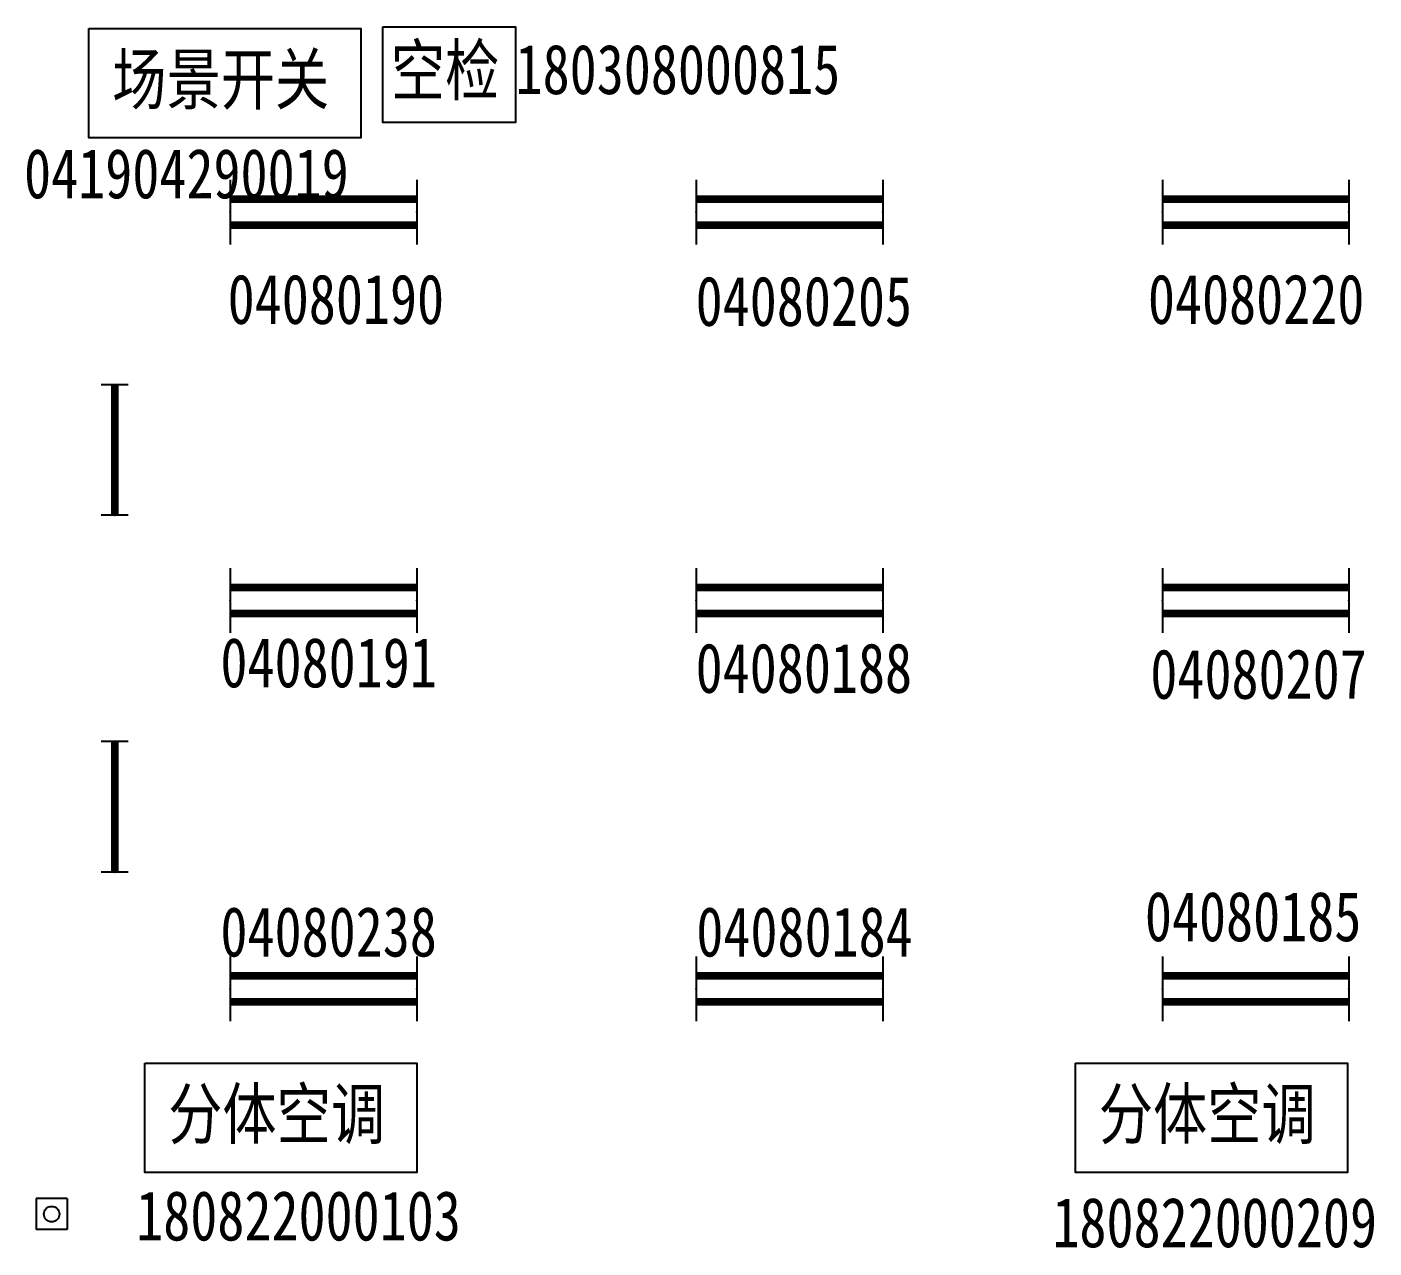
# Model space of a CAD drawing. Header units: millimetres. Extents: x 129492 to 2683129, y 513162 to 1188265.
# Drawn here: x 688677 to 697348, y 1161710 to 1169571 of the extents above; entities that cross this region are included whole.
import ezdxf

# ---------------------------------------------------------------- set-up
doc = ezdxf.new("R2010")
doc.units = ezdxf.units.MM
doc.header["$LTSCALE"] = 1000
doc.linetypes.add('3#_t8$0$CONTINOUS', pattern=[0])
for name, color, linetype in [('3#_t8$0$G-ANNO-TEXT', 33, 'Continuous'), ('3#_t8$0$P-COND-SILO', 252, '3#_t8$0$CONTINOUS'), ('E-EQPM-LIGT', 150, 'Continuous'), ('E-WIRE', 32, 'Continuous'), ('EQUIP-照明', 3, 'Continuous')]:
    doc.layers.add(name, color=color, linetype=linetype)
doc.layers.get('0').off()
doc.layers.get('E-WIRE').off()
doc.styles.add('空检', font='', dxfattribs={"width": 0.8, "height": 320})
doc.styles.get('空检').set_extended_font_data('SimSun')

# ---------------------------------------------------------------- blocks, each defined once
blk = doc.blocks.new('3#_t8$0$A$C7A4A6D2E')
at = {"ltscale": 0.1}
for p, q in [((200, 200), (0, 200)), ((0, 200), (0, 0)), ((200, 200), (200, 0)), ((200, 0), (0, 0))]:
    blk.add_line(p, q, dxfattribs=at)
blk.add_circle((100, 100), 50, dxfattribs=at)
blk = doc.blocks.new('$EQUIP$00001160')
for p, q in [((-1.2, 0.417), (-1.2, -0.417)), ((1.2, 0.417), (1.2, -0.417)), ((-1.2, 0.167), (1.2, 0.167)), ((-1.2, -0.167), (1.2, -0.167))]:
    blk.add_line(p, q)
at = {"const_width": 0.1}
for points in [[(-1.2, 0.167), (1.2, 0.167)], [(-1.2, -0.167), (1.2, -0.167)]]:
    blk.add_lwpolyline(points, dxfattribs=at)
at = {"layer": 'EQUIP-照明'}
for p in [(-1.2, 0), (0, 0.167), (1.2, 0), (0, -0.167)]:
    blk.add_point(p, dxfattribs=at)
at = {"layer": 'EQUIP-照明', "flags": 9}
blk.add_attdef('A', (0, 0), '', height=0.00002, dxfattribs=at)
blk = doc.blocks.new('A$C56564BCA')
at = {"layer": 'E-EQPM-LIGT', "xscale": 500, "yscale": 500, "zscale": 500}
for p in [(1049.6, 4050, 450), (4049.6, 4050, 450), (7049.6, 4050, 450), (1049.6, 1550, 450), (4049.6, 1550, 450), (7049.6, 1550, 450), (1049.6, -950, 450), (4049.6, -950, 450), (7049.6, -950, 450)]:
    blk.add_blockref('$EQUIP$00001160', p, dxfattribs=at)
blk = doc.blocks.new('$EQUIP$00001159')
for p, q in [((-1.2, 0.25), (-1.2, -0.25)), ((1.2, 0.25), (1.2, -0.25)), ((-1.2, 0), (1.2, 0))]:
    blk.add_line(p, q)
at = {"const_width": 0.14}
blk.add_lwpolyline([(-1.2, 0), (1.2, 0)], dxfattribs=at)
at = {"layer": 'EQUIP-照明'}
for p in [(-1.2, 0), (0, 0), (1.2, 0)]:
    blk.add_point(p, dxfattribs=at)
at = {"layer": 'EQUIP-照明', "flags": 9}
blk.add_attdef('A', (0, 0), '', height=0.00002, dxfattribs=at)
blk = doc.blocks.new('A$C594C3BD1')
at = {"layer": 'E-EQPM-LIGT', "xscale": 350, "yscale": 350, "zscale": 350, "rotation": 270}
for p in [(-794.2, 2519.1), (-794.2, 222.2)]:
    blk.add_blockref('$EQUIP$00001159', p, dxfattribs=at)
at = {"layer": 'E-WIRE'}
blk.add_blockref('A$C56564BCA', (-500, 0.4), dxfattribs=at)

msp = doc.modelspace()

# ---------------------------------------------------------------- linework, layer by layer
at = {"layer": '3#_t8$0$G-ANNO-TEXT', "color": 0}
for points, elevation in [([(689075.6, 1169561.1), (690826.5, 1169561.1), (690826.5, 1168857.5), (689075.6, 1168857.5)], 1350), ([(690968.7, 1169570.8), (691822.1, 1169570.8), (691822.1, 1168956.4), (690968.7, 1168956.4)], 450), ([(689435.7, 1162900), (691186.6, 1162900), (691186.6, 1162196.3), (689435.7, 1162196.3)], 900), ([(695426, 1162900), (697177, 1162900), (697177, 1162196.3), (695426, 1162196.3)], 900)]:
    msp.add_lwpolyline(points, close=True, dxfattribs=dict(at, elevation=elevation))

# ---------------------------------------------------------------- block references
at = {"layer": '3#_t8$0$P-COND-SILO', "ltscale": 0.1}
msp.add_blockref('3#_t8$0$A$C7A4A6D2E', (688736.1, 1161828.2), dxfattribs=at)
at = {"layer": 'E-WIRE'}
msp.add_blockref('A$C594C3BD1', (690036.1, 1164327.9), dxfattribs=at)

# ---------------------------------------------------------------- texts
at = {"layer": '3#_t8$0$G-ANNO-TEXT', "color": 0, "style": '空检', "width": 0.8}
for s, p in [('场景开关', (689225.8, 1169074.5, 1350)), ('空检', (691018.9, 1169131.9, 450)), ('180308000815', (691822.1, 1169138.4, 450)), ('041904290019', (688658.4, 1168467.3, 450)), ('04080190', (689968.9, 1167658.8)), ('04080205', (692981.3, 1167646.1)), ('04080220', (695892.8, 1167658.8)), ('04080191', (689922.4, 1165319.3)), ('04080188', (692981.3, 1165283.8)), ('04080207', (695908.3, 1165245.5)), ('04080185', (695873.2, 1163685)), ('04080238', (689922.4, 1163586.5)), ('04080184', (692985.7, 1163586.5, 450)), ('分体空调', (689585.9, 1162413.3, 900)), ('分体空调', (695576.2, 1162413.3, 900)), ('180822000103', (689380, 1161758.4, 450)), ('180822000209', (695277.7, 1161714.8, 450))]:
    msp.add_text(s, height=320, dxfattribs=at).set_placement(p)

doc.saveas('drawing.dxf')
